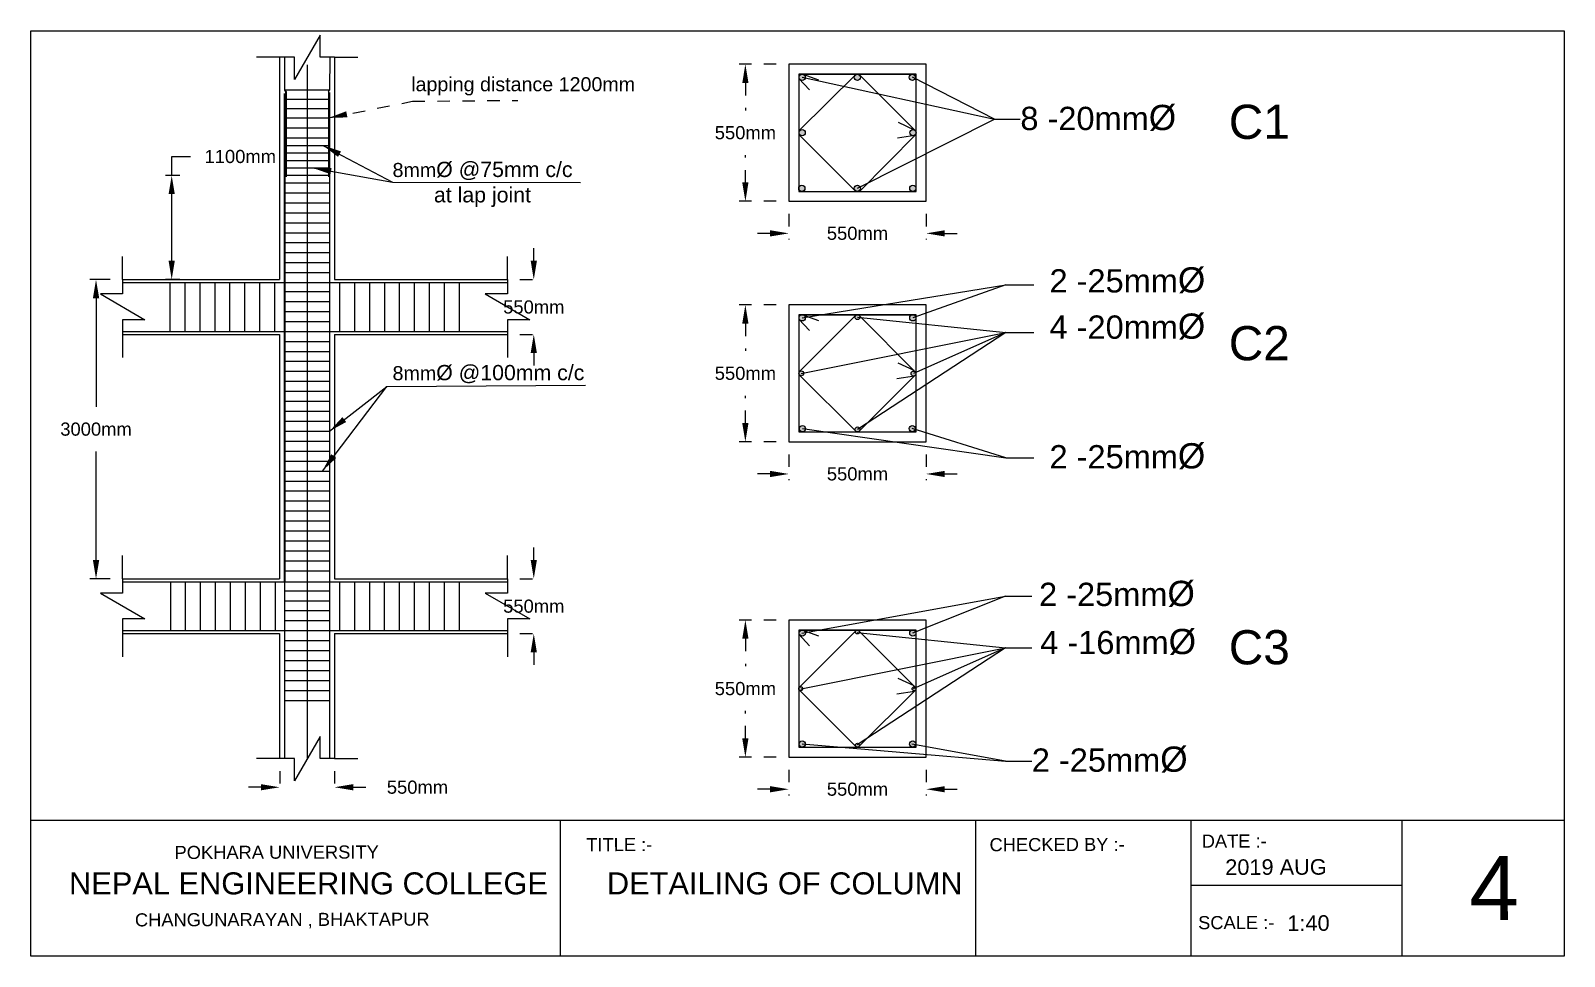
# Model space of a CAD drawing. Header units: metres. Extents: x 3 to 189, y -54 to 67.
# Drawn here: x 72.92 to 85.22, y -40.59 to -33.16 of the extents above; entities that cross this region are included whole.
import ezdxf

# ---------------------------------------------------------------- set-up
doc = ezdxf.new("R2010")
doc.units = ezdxf.units.M
doc.header["$LTSCALE"] = 0.015
doc.header["$MEASUREMENT"] = 0
doc.linetypes.add('ACAD_ISO08W100', pattern=[36, 24, -3, 6, -3])
doc.styles.get("Standard").update_dxf_attribs({"font": 'arial.ttf'})
doc.dimstyles.get("Standard").update_dxf_attribs({"dimscale": 1.005, "dimtxt": 0.105, "dimasz": 0.15, "dimexe": 0.05, "dimexo": 0.1, "dimgap": 0.125, "dimtad": 0, "dimtih": 1, "dimtoh": 1, "dimdec": 4, "dimzin": 0, "dimdsep": 46, "dimtxsty": 'Standard', "dimcen": 0.115, "dimadec": 3, "dimazin": 0, "dimtfac": 1, "dimtdec": 4, "dimtofl": 0, "dimtmove": 0, "dimatfit": 3, "dimfxl": 1, "dimfxlon": 1, "dimtolj": 1, "dimtzin": 0, "dimarcsym": 0})

# ---------------------------------------------------------------- blocks, each defined once
blk = doc.blocks.new('*D108')
at = {"color": 0, "lineweight": -2, "ltscale": 0.01, "transparency": 16777216}
for p, q in [((74.051, -34.323), (74.051, -34.172)), ((74.051, -34.172), (74.202, -34.172)), ((74.117, -34.323), (74.001, -34.323)), ((74.051, -35.008), (74.051, -34.473)), ((74.117, -35.159), (74.001, -35.159))]:
    blk.add_line(p, q, dxfattribs=at)
at = {"color": 0, "ltscale": 0.01, "transparency": 16777216}
for points in [[(74.026, -34.473), (74.076, -34.473), (74.051, -34.323)], [(74.026, -35.008), (74.076, -35.008), (74.051, -35.159)]]:
    blk.add_solid(points, dxfattribs=at)
at = {"layer": 'Defpoints', "color": 0, "ltscale": 0.01, "transparency": 16777216}
for p in [(74.051, -34.323), (74.217, -34.323), (74.217, -35.159)]:
    blk.add_point(p, dxfattribs=at)
at = {"color": 0, "ltscale": 0.01, "transparency": 16777216, "insert": (74.601, -34.172), "char_height": 0.1055, "attachment_point": 5}
blk.add_mtext('\\A1;1100mm', dxfattribs=at)
blk = doc.blocks.new('*D109')
at = {"color": 0, "lineweight": -2, "ltscale": 0.01, "transparency": 16777216}
for p, q in [((73.557, -35.159), (73.394, -35.159)), ((73.444, -35.309), (73.444, -36.179)), ((73.444, -37.408), (73.444, -36.538)), ((73.557, -37.559), (73.394, -37.559))]:
    blk.add_line(p, q, dxfattribs=at)
at = {"color": 0, "ltscale": 0.01, "transparency": 16777216}
for points in [[(73.419, -35.309), (73.47, -35.309), (73.444, -35.159)], [(73.419, -37.408), (73.47, -37.408), (73.444, -37.559)]]:
    blk.add_solid(points, dxfattribs=at)
at = {"layer": 'Defpoints', "color": 0, "ltscale": 0.01, "transparency": 16777216}
for p in [(73.657, -35.159), (73.444, -37.559), (73.657, -37.559)]:
    blk.add_point(p, dxfattribs=at)
at = {"color": 0, "ltscale": 0.01, "transparency": 16777216, "insert": (73.444, -36.359), "char_height": 0.1055, "attachment_point": 5}
blk.add_mtext('\\A1;3000mm', dxfattribs=at)
blk = doc.blocks.new('*D204')
at = {"color": 0, "linetype": 'ACAD_ISO08W100', "lineweight": -2, "ltscale": 0.01, "transparency": 16777216}
for p, q in [((74.917, -39.102), (74.917, -39.281)), ((75.357, -39.102), (75.357, -39.281)), ((74.766, -39.231), (74.615, -39.231)), ((75.507, -39.231), (75.658, -39.231))]:
    blk.add_line(p, q, dxfattribs=at)
at = {"color": 0, "linetype": 'ACAD_ISO08W100', "ltscale": 0.01, "transparency": 16777216}
for points in [[(74.766, -39.206), (74.766, -39.256), (74.917, -39.231)], [(75.507, -39.206), (75.507, -39.256), (75.357, -39.231)]]:
    blk.add_solid(points, dxfattribs=at)
at = {"layer": 'Defpoints', "color": 0, "linetype": 'ACAD_ISO08W100', "ltscale": 0.01, "transparency": 16777216}
for p in [(74.917, -39.001), (75.357, -39.001), (75.357, -39.231)]:
    blk.add_point(p, dxfattribs=at)
at = {"color": 0, "linetype": 'ACAD_ISO08W100', "ltscale": 0.01, "transparency": 16777216, "insert": (76.022, -39.231), "char_height": 0.1055, "attachment_point": 5}
blk.add_mtext('\\A1;550mm', dxfattribs=at)
blk = doc.blocks.new('*D205')
at = {"color": 0, "linetype": 'ACAD_ISO08W100', "lineweight": -2, "ltscale": 0.01, "transparency": 16777216}
for p, q in [((76.955, -37.408), (76.955, -37.257)), ((76.844, -37.559), (77.005, -37.559)), ((76.844, -37.999), (77.005, -37.999)), ((76.955, -38.149), (76.955, -38.3))]:
    blk.add_line(p, q, dxfattribs=at)
at = {"color": 0, "linetype": 'ACAD_ISO08W100', "ltscale": 0.01, "transparency": 16777216}
for points in [[(76.93, -37.408), (76.98, -37.408), (76.955, -37.559)], [(76.93, -38.149), (76.98, -38.149), (76.955, -37.999)]]:
    blk.add_solid(points, dxfattribs=at)
at = {"layer": 'Defpoints', "color": 0, "linetype": 'ACAD_ISO08W100', "ltscale": 0.01, "transparency": 16777216}
for p in [(76.744, -37.559), (76.744, -37.999), (76.955, -37.999)]:
    blk.add_point(p, dxfattribs=at)
at = {"color": 0, "linetype": 'ACAD_ISO08W100', "ltscale": 0.01, "transparency": 16777216, "insert": (76.955, -37.779), "char_height": 0.1055, "attachment_point": 5}
blk.add_mtext('\\A1;550mm', dxfattribs=at)
blk = doc.blocks.new('*D206')
at = {"color": 0, "linetype": 'ACAD_ISO08W100', "lineweight": -2, "ltscale": 0.01, "transparency": 16777216}
for p, q in [((78.9, -33.431), (78.602, -33.431)), ((78.652, -33.582), (78.652, -33.802)), ((78.652, -34.38), (78.652, -34.161)), ((78.9, -34.531), (78.602, -34.531))]:
    blk.add_line(p, q, dxfattribs=at)
at = {"color": 0, "linetype": 'ACAD_ISO08W100', "ltscale": 0.01, "transparency": 16777216}
for points in [[(78.627, -33.582), (78.677, -33.582), (78.652, -33.431)], [(78.627, -34.38), (78.677, -34.38), (78.652, -34.531)]]:
    blk.add_solid(points, dxfattribs=at)
at = {"layer": 'Defpoints', "color": 0, "linetype": 'ACAD_ISO08W100', "ltscale": 0.01, "transparency": 16777216}
for p in [(79.001, -33.431), (78.652, -34.531), (79.001, -34.531)]:
    blk.add_point(p, dxfattribs=at)
at = {"color": 0, "linetype": 'ACAD_ISO08W100', "ltscale": 0.01, "transparency": 16777216, "insert": (78.652, -33.981), "char_height": 0.1055, "attachment_point": 5}
blk.add_mtext('\\A1;550mm', dxfattribs=at)
blk = doc.blocks.new('*D207')
at = {"color": 0, "linetype": 'ACAD_ISO08W100', "lineweight": -2, "ltscale": 0.01, "transparency": 16777216}
for p, q in [((79.001, -34.632), (79.001, -34.838)), ((80.101, -34.632), (80.101, -34.838)), ((78.85, -34.788), (78.699, -34.788)), ((80.251, -34.788), (80.402, -34.788))]:
    blk.add_line(p, q, dxfattribs=at)
at = {"color": 0, "linetype": 'ACAD_ISO08W100', "ltscale": 0.01, "transparency": 16777216}
for points in [[(78.85, -34.763), (78.85, -34.813), (79.001, -34.788)], [(80.251, -34.763), (80.251, -34.813), (80.101, -34.788)]]:
    blk.add_solid(points, dxfattribs=at)
at = {"layer": 'Defpoints', "color": 0, "linetype": 'ACAD_ISO08W100', "ltscale": 0.01, "transparency": 16777216}
for p in [(79.001, -34.531), (80.101, -34.531), (80.101, -34.788)]:
    blk.add_point(p, dxfattribs=at)
at = {"color": 0, "linetype": 'ACAD_ISO08W100', "ltscale": 0.01, "transparency": 16777216, "insert": (79.551, -34.788), "char_height": 0.1055, "attachment_point": 5}
blk.add_mtext('\\A1;550mm', dxfattribs=at)
blk = doc.blocks.new('*D210')
at = {"color": 0, "linetype": 'ACAD_ISO08W100', "lineweight": -2, "ltscale": 0.01, "transparency": 16777216}
for p, q in [((78.9, -35.361), (78.602, -35.361)), ((78.652, -35.512), (78.652, -35.731)), ((78.652, -36.31), (78.652, -36.09)), ((78.9, -36.461), (78.602, -36.461))]:
    blk.add_line(p, q, dxfattribs=at)
at = {"color": 0, "linetype": 'ACAD_ISO08W100', "ltscale": 0.01, "transparency": 16777216}
for points in [[(78.627, -35.512), (78.677, -35.512), (78.652, -35.361)], [(78.627, -36.31), (78.677, -36.31), (78.652, -36.461)]]:
    blk.add_solid(points, dxfattribs=at)
at = {"layer": 'Defpoints', "color": 0, "linetype": 'ACAD_ISO08W100', "ltscale": 0.01, "transparency": 16777216}
for p in [(79.001, -35.361), (78.652, -36.461), (79.001, -36.461)]:
    blk.add_point(p, dxfattribs=at)
at = {"color": 0, "linetype": 'ACAD_ISO08W100', "ltscale": 0.01, "transparency": 16777216, "insert": (78.652, -35.911), "char_height": 0.1055, "attachment_point": 5}
blk.add_mtext('\\A1;550mm', dxfattribs=at)
blk = doc.blocks.new('*D211')
at = {"color": 0, "linetype": 'ACAD_ISO08W100', "lineweight": -2, "ltscale": 0.01, "transparency": 16777216}
for p, q in [((79.001, -36.561), (79.001, -36.768)), ((80.101, -36.561), (80.101, -36.768)), ((78.85, -36.718), (78.699, -36.718)), ((80.251, -36.718), (80.402, -36.718))]:
    blk.add_line(p, q, dxfattribs=at)
at = {"color": 0, "linetype": 'ACAD_ISO08W100', "ltscale": 0.01, "transparency": 16777216}
for points in [[(78.85, -36.693), (78.85, -36.743), (79.001, -36.718)], [(80.251, -36.693), (80.251, -36.743), (80.101, -36.718)]]:
    blk.add_solid(points, dxfattribs=at)
at = {"layer": 'Defpoints', "color": 0, "linetype": 'ACAD_ISO08W100', "ltscale": 0.01, "transparency": 16777216}
for p in [(79.001, -36.461), (80.101, -36.461), (80.101, -36.718)]:
    blk.add_point(p, dxfattribs=at)
at = {"color": 0, "linetype": 'ACAD_ISO08W100', "ltscale": 0.01, "transparency": 16777216, "insert": (79.551, -36.718), "char_height": 0.1055, "attachment_point": 5}
blk.add_mtext('\\A1;550mm', dxfattribs=at)
blk = doc.blocks.new('*D212')
at = {"color": 0, "linetype": 'ACAD_ISO08W100', "lineweight": -2, "ltscale": 0.01, "transparency": 16777216}
for p, q in [((78.9, -37.89), (78.602, -37.89)), ((78.652, -38.04), (78.652, -38.26)), ((78.652, -38.839), (78.652, -38.619)), ((78.9, -38.99), (78.602, -38.99))]:
    blk.add_line(p, q, dxfattribs=at)
at = {"color": 0, "linetype": 'ACAD_ISO08W100', "ltscale": 0.01, "transparency": 16777216}
for points in [[(78.627, -38.04), (78.677, -38.04), (78.652, -37.89)], [(78.627, -38.839), (78.677, -38.839), (78.652, -38.99)]]:
    blk.add_solid(points, dxfattribs=at)
at = {"layer": 'Defpoints', "color": 0, "linetype": 'ACAD_ISO08W100', "ltscale": 0.01, "transparency": 16777216}
for p in [(79.001, -37.89), (78.652, -38.99), (79.001, -38.99)]:
    blk.add_point(p, dxfattribs=at)
at = {"color": 0, "linetype": 'ACAD_ISO08W100', "ltscale": 0.01, "transparency": 16777216, "insert": (78.652, -38.44), "char_height": 0.1055, "attachment_point": 5}
blk.add_mtext('\\A1;550mm', dxfattribs=at)
blk = doc.blocks.new('*D213')
at = {"color": 0, "linetype": 'ACAD_ISO08W100', "lineweight": -2, "ltscale": 0.01, "transparency": 16777216}
for p, q in [((79.001, -39.09), (79.001, -39.297)), ((80.101, -39.09), (80.101, -39.297)), ((78.85, -39.247), (78.699, -39.247)), ((80.251, -39.247), (80.402, -39.247))]:
    blk.add_line(p, q, dxfattribs=at)
at = {"color": 0, "linetype": 'ACAD_ISO08W100', "ltscale": 0.01, "transparency": 16777216}
for points in [[(78.85, -39.222), (78.85, -39.272), (79.001, -39.247)], [(80.251, -39.222), (80.251, -39.272), (80.101, -39.247)]]:
    blk.add_solid(points, dxfattribs=at)
at = {"layer": 'Defpoints', "color": 0, "linetype": 'ACAD_ISO08W100', "ltscale": 0.01, "transparency": 16777216}
for p in [(79.001, -38.99), (80.101, -38.99), (80.101, -39.247)]:
    blk.add_point(p, dxfattribs=at)
at = {"color": 0, "linetype": 'ACAD_ISO08W100', "ltscale": 0.01, "transparency": 16777216, "insert": (79.551, -39.247), "char_height": 0.1055, "attachment_point": 5}
blk.add_mtext('\\A1;550mm', dxfattribs=at)
blk = doc.blocks.new('*D220')
at = {"color": 0, "linetype": 'ACAD_ISO08W100', "lineweight": -2, "ltscale": 0.01, "transparency": 16777216}
for p, q in [((76.955, -35.008), (76.955, -34.857)), ((76.844, -35.159), (77.005, -35.159)), ((76.844, -35.599), (77.005, -35.599)), ((76.955, -35.749), (76.955, -35.9))]:
    blk.add_line(p, q, dxfattribs=at)
at = {"color": 0, "linetype": 'ACAD_ISO08W100', "ltscale": 0.01, "transparency": 16777216}
for points in [[(76.93, -35.008), (76.98, -35.008), (76.955, -35.159)], [(76.93, -35.749), (76.98, -35.749), (76.955, -35.599)]]:
    blk.add_solid(points, dxfattribs=at)
at = {"layer": 'Defpoints', "color": 0, "linetype": 'ACAD_ISO08W100', "ltscale": 0.01, "transparency": 16777216}
for p in [(76.744, -35.159), (76.744, -35.599), (76.955, -35.599)]:
    blk.add_point(p, dxfattribs=at)
at = {"color": 0, "linetype": 'ACAD_ISO08W100', "ltscale": 0.01, "transparency": 16777216, "insert": (76.955, -35.379), "char_height": 0.1055, "attachment_point": 5}
blk.add_mtext('\\A1;550mm', dxfattribs=at)

msp = doc.modelspace()

# ---------------------------------------------------------------- hatches: boundary and pattern name
at = {"ltscale": 0.01}
h = msp.add_hatch(color=256, dxfattribs=at)
h.dxf.hatch_style = 1
h.paths.add_polyline_path([(79.08269, -33.53613, 1), (79.13269, -33.53613, 1)])
h.paths.add_polyline_path([(79.52571, -33.53613, 1), (79.57571, -33.53613, 1)])
h.paths.add_polyline_path([(80.01675, -33.53613, 1), (79.96675, -33.53613, 1)])
h.paths.add_polyline_path([(80.0159, -33.96639), (80.01055, -33.96102, 0.61544192), (79.97071, -33.98113, 0.3854178), (79.99323, -34.00601), (80.00551, -34.00413, 0.30053553), (80.02071, -33.98113, 0.15896214)])
h.paths.add_polyline_path([(79.13244, -33.98113, 1), (79.08244, -33.98113, 1)])
h.paths.add_polyline_path([(79.08071, -34.41879), (79.08071, -34.43347, 0.86105715), (79.1296, -34.42613, 0.86105715)])
h.paths.add_polyline_path([(79.52571, -34.42613, 1), (79.57571, -34.42613, 1)])
h.paths.add_polyline_path([(79.96992, -34.42613, 1), (80.01992, -34.42613, 1)])
h = msp.add_hatch(color=256, dxfattribs=at)
h.dxf.hatch_style = 1
h.paths.add_polyline_path([(79.08246, -35.46588, 1), (79.13246, -35.46588, 1)])
h.paths.add_polyline_path([(79.55578, -35.44088), (79.54563, -35.44088, 0.34092311), (79.53071, -35.46023, 1), (79.57071, -35.46023, 0.34092311)])
h.paths.add_polyline_path([(80.01993, -35.46588, 1), (79.96993, -35.46588, 1)])
h.paths.add_polyline_path([(80.0204, -35.91271, 1), (79.9804, -35.91271, 0.57878088), (80.01047, -35.92999), (80.01767, -35.92279, 0.1329016)])
h.paths.add_polyline_path([(79.08071, -35.91088, 1), (79.12071, -35.91088, 1)])
h.paths.add_polyline_path([(79.13478, -36.35392, 1), (79.08478, -36.35392, 1)])
h.paths.add_polyline_path([(79.53071, -36.36088, 1), (79.57071, -36.36088, 1)])
h.paths.add_polyline_path([(79.96515, -36.35422, 1), (80.01515, -36.35422, 1)])
h = msp.add_hatch(color=256, dxfattribs=at)
h.dxf.hatch_style = 1
h.paths.add_polyline_path([(79.12014, -37.9727), (79.11336, -37.97019, 0.47688792), (79.08317, -37.99465, 1), (79.13317, -37.99465, 0.27440482)])
h.paths.add_polyline_path([(79.56285, -37.97523), (79.56111, -37.9735, 0.64067998), (79.53471, -37.98565, 1), (79.56671, -37.98565, 0.17914646)])
h.paths.add_polyline_path([(80.02001, -37.99465, 1), (79.97001, -37.99465, 1)])
h.paths.add_polyline_path([(80.02071, -38.44626), (80.02071, -38.43612, 0.85044062), (79.98953, -38.44119, 0.85044062)])
h.paths.add_polyline_path([(79.08744, -38.42719), (79.08367, -38.43098, 0.15531129), (79.08073, -38.44023, 1), (79.11273, -38.44023, 0.60954919)])
h.paths.add_polyline_path([(79.08281, -38.88377, 1), (79.13281, -38.88377, 1)])
h.paths.add_polyline_path([(79.53471, -38.89379, 0.37653922), (79.54863, -38.90965), (79.55278, -38.90965, 0.13790987), (79.56075, -38.90624), (79.56311, -38.90389, 0.17253534), (79.56671, -38.89379, 1)])
h.paths.add_polyline_path([(80.01875, -38.88427, 1), (79.96875, -38.88427, 1)])

# ---------------------------------------------------------------- linework, layer by layer
at = {"linetype": 'Continuous'}
for p, q in [((75.24085, -33.19743), (75.03472, -33.55472)), ((75.24085, -33.37607), (75.24085, -33.19743)), ((75.03472, -33.37607), (74.73085, -33.37607)), ((74.91661, -33.37607), (74.91661, -35.15851)), ((74.95661, -33.37607), (74.95661, -33.64042)), ((75.03472, -33.55472), (75.03472, -33.37607)), ((75.35661, -33.37607), (75.24085, -33.37607)), ((75.31852, -33.37607), (75.31661, -33.64042)), ((75.35661, -33.37607), (75.35661, -35.15851)), ((75.35661, -33.37607), (75.54261, -33.37607)), ((74.95661, -33.63751), (75.31663, -33.63739)), ((75.30781, -33.64892), (75.31661, -33.64042)), ((75.30781, -33.64892), (75.30781, -34.33408)), ((75.31661, -33.65743), (75.31661, -37.58251)), ((74.96553, -33.71251), (75.30781, -33.71251)), ((74.96553, -33.78751), (75.30781, -33.78751)), ((74.96553, -33.86251), (75.30781, -33.86251)), ((74.96553, -33.94251), (75.30781, -33.94251)), ((74.96553, -34.02251), (75.30781, -34.02251)), ((74.96553, -34.08251), (75.30781, -34.08251)), ((74.96553, -34.14251), (75.30781, -34.14251)), ((74.96553, -34.20251), (75.30781, -34.20251)), ((74.96553, -34.26251), (75.30781, -34.26251)), ((74.95661, -34.38251), (75.31661, -34.38251)), ((74.96553, -34.32251), (75.30781, -34.32251)), ((74.95661, -34.46251), (75.31661, -34.46251)), ((74.95661, -34.54251), (75.31661, -34.54251)), ((74.95661, -34.62251), (75.31661, -34.62251)), ((74.95661, -34.70251), (75.31661, -34.70251)), ((74.95661, -34.78251), (75.31661, -34.78251)), ((74.95661, -34.86251), (75.31661, -34.86251)), ((73.65739, -35.15851), (73.65739, -34.97251)), ((74.95661, -34.94251), (75.31661, -34.94251)), ((74.95661, -35.02251), (75.31661, -35.02251)), ((76.74368, -35.15851), (76.74368, -34.97251)), ((73.65739, -35.15851), (74.91661, -35.15851)), ((73.65739, -35.15851), (73.65739, -35.27427)), ((74.95661, -35.10251), (75.31661, -35.10251)), ((75.35661, -35.15851), (76.74368, -35.15851)), ((76.74368, -35.15851), (76.74368, -35.27427)), ((73.65739, -35.27427), (73.47875, -35.27427)), ((73.47875, -35.27427), (73.83604, -35.48039)), ((73.65739, -35.18251), (76.74368, -35.18251)), ((74.03574, -35.18251), (74.03574, -35.57451)), ((74.15574, -35.18251), (74.15574, -35.57451)), ((74.27574, -35.18251), (74.27574, -35.57451)), ((74.39574, -35.18251), (74.39574, -35.57451)), ((74.39574, -35.18251), (74.39574, -35.57451)), ((74.51574, -35.18251), (74.51574, -35.57451)), ((74.63574, -35.18251), (74.63574, -35.57451)), ((74.75574, -35.18251), (74.75574, -35.57451)), ((74.87574, -35.18251), (74.87574, -35.57451)), ((74.95661, -35.18251), (75.31661, -35.18251)), ((74.95661, -35.18251), (74.95661, -35.57451)), ((74.95661, -35.25451), (75.31661, -35.25451)), ((75.31661, -35.18251), (75.31661, -35.57451)), ((75.39661, -35.18251), (75.39661, -35.57451)), ((75.51661, -35.18251), (75.51661, -35.57451)), ((75.63661, -35.18251), (75.63661, -35.57451)), ((75.75661, -35.18251), (75.75661, -35.57451)), ((75.87661, -35.18251), (75.87661, -35.57451)), ((75.99661, -35.18251), (75.99661, -35.57451)), ((76.11661, -35.18251), (76.11661, -35.57451)), ((76.23661, -35.18251), (76.23661, -35.57451)), ((76.35661, -35.18251), (76.35661, -35.57451)), ((76.74368, -35.27427), (76.56504, -35.27427)), ((76.56504, -35.27427), (76.92233, -35.48039)), ((74.95661, -35.33451), (75.31661, -35.33451)), ((74.95661, -35.41451), (75.31661, -35.41451)), ((73.65739, -35.48039), (73.65739, -35.78427)), ((73.83604, -35.48039), (73.65739, -35.48039)), ((74.95661, -35.49451), (75.31661, -35.49451)), ((76.74368, -35.48039), (76.74368, -35.78427)), ((76.92233, -35.48039), (76.74368, -35.48039)), ((73.65739, -35.57451), (76.74368, -35.57451)), ((73.65739, -35.59851), (74.91661, -35.59851)), ((74.91661, -35.59851), (74.91661, -37.55851)), ((74.95661, -35.57451), (75.31661, -35.57451)), ((74.95661, -35.65451), (75.31661, -35.65451)), ((75.35661, -35.59851), (75.35661, -37.55851)), ((75.35661, -35.59851), (76.74368, -35.59851)), ((74.95661, -35.73451), (75.31661, -35.73451)), ((74.95661, -35.81451), (75.31661, -35.81451)), ((74.95661, -35.89451), (75.31661, -35.89451)), ((74.95661, -35.97451), (75.31661, -35.97451)), ((74.95661, -36.05451), (75.31661, -36.05451)), ((74.95661, -36.13451), (75.31661, -36.13451)), ((74.95661, -36.21451), (75.31661, -36.21451)), ((74.95661, -36.29451), (75.31661, -36.29451)), ((74.95661, -36.37451), (75.31661, -36.37451)), ((74.95661, -36.45451), (75.31661, -36.45451)), ((74.95661, -36.53451), (75.31661, -36.53451)), ((74.95661, -36.61451), (75.31661, -36.61451)), ((74.95661, -36.69451), (75.31661, -36.69451)), ((74.95661, -36.77451), (75.31661, -36.77451)), ((74.95661, -36.85451), (75.31661, -36.85451)), ((74.95661, -36.93451), (75.31661, -36.93451)), ((74.95661, -37.01451), (75.31661, -37.01451)), ((74.95661, -37.09451), (75.31661, -37.09451)), ((74.95661, -37.17451), (75.31661, -37.17451)), ((74.95661, -37.25451), (75.31661, -37.25451)), ((73.65739, -37.55851), (73.65739, -37.37251)), ((74.95661, -37.33451), (75.31661, -37.33451)), ((76.74368, -37.55851), (76.74368, -37.37251)), ((74.95661, -37.41451), (75.31661, -37.41451)), ((74.95661, -37.49451), (75.31661, -37.49451)), ((73.65739, -37.55851), (74.91661, -37.55851)), ((73.65739, -37.55851), (73.65739, -37.67427)), ((73.65739, -37.58251), (76.74368, -37.58251)), ((74.04028, -37.58251), (74.04028, -37.97451)), ((74.16028, -37.58251), (74.16028, -37.97451)), ((74.28028, -37.58251), (74.28028, -37.97451)), ((74.40028, -37.58251), (74.40028, -37.97451)), ((74.40028, -37.58251), (74.40028, -37.97451)), ((74.52028, -37.58251), (74.52028, -37.97451)), ((74.64028, -37.58251), (74.64028, -37.97451)), ((74.76028, -37.58251), (74.76028, -37.97451)), ((74.88028, -37.58251), (74.88028, -37.97451)), ((74.95661, -37.58251), (75.31661, -37.58251)), ((74.95661, -37.58251), (74.95661, -39.00148)), ((75.31661, -37.58251), (75.31661, -39.00148)), ((75.35661, -37.55851), (76.74368, -37.55851)), ((75.35661, -37.55851), (76.74368, -37.55851)), ((75.39613, -37.58251), (75.39613, -37.97451)), ((75.51613, -37.58251), (75.51613, -37.97451)), ((75.63613, -37.58251), (75.63613, -37.97451)), ((75.75613, -37.58251), (75.75613, -37.97451)), ((75.87613, -37.58251), (75.87613, -37.97451)), ((75.99613, -37.58251), (75.99613, -37.97451)), ((76.11613, -37.58251), (76.11613, -37.97451)), ((76.23613, -37.58251), (76.23613, -37.97451)), ((76.35613, -37.58251), (76.35613, -37.97451)), ((76.74368, -37.55851), (76.74368, -37.67427)), ((73.65739, -37.67427), (73.47875, -37.67427)), ((73.47875, -37.67427), (73.83604, -37.88039)), ((74.95661, -37.65451), (75.31661, -37.65451)), ((74.95661, -37.73451), (75.31661, -37.73451)), ((76.74368, -37.67427), (76.56504, -37.67427)), ((76.56504, -37.67427), (76.92233, -37.88039)), ((73.65739, -37.88039), (73.65739, -38.18427)), ((73.83604, -37.88039), (73.65739, -37.88039)), ((74.95661, -37.81451), (75.31661, -37.81451)), ((76.74368, -37.88039), (76.74368, -38.18427)), ((76.92233, -37.88039), (76.74368, -37.88039)), ((73.65739, -37.97451), (76.74368, -37.97451)), ((73.65739, -37.99851), (74.91661, -37.99851)), ((74.91661, -37.99851), (74.91661, -39.00148)), ((74.95661, -37.89451), (75.31661, -37.89451)), ((74.95661, -37.97451), (75.31661, -37.97451)), ((75.35661, -37.99851), (76.74368, -37.99851)), ((75.35661, -37.99851), (75.35661, -39.00148)), ((74.95661, -38.05451), (75.31661, -38.05451)), ((74.95661, -38.13451), (75.31661, -38.13451)), ((74.95661, -38.21451), (75.31661, -38.21451)), ((74.95661, -38.29451), (75.31661, -38.29451)), ((74.95661, -38.37451), (75.31661, -38.37451)), ((74.95661, -38.45451), (75.31661, -38.45451)), ((74.95661, -38.53451), (75.31661, -38.53451)), ((75.24085, -38.82284), (75.03472, -39.18013)), ((75.24085, -39.00148), (75.24085, -38.82284)), ((75.03472, -39.00148), (74.73085, -39.00148)), ((75.03472, -39.18013), (75.03472, -39.00148)), ((75.35661, -39.00148), (75.24085, -39.00148)), ((75.35661, -39.00148), (75.54261, -39.00148)), ((72.92004, -39.49562), (85.22004, -39.49562)), ((77.16619, -39.49562), (77.16619, -40.5872)), ((80.49707, -39.49562), (80.49707, -40.5872)), ((82.22437, -39.49562), (82.22437, -40.5872)), ((82.22437, -39.49562), (82.22437, -40.01702)), ((83.91739, -39.49562), (83.91739, -40.5872)), ((82.22437, -40.01702), (83.91739, -40.01702))]:
    msp.add_line(p, q, dxfattribs=at)
at = {"ltscale": 0.01}
for p, q in [((75.14034, -38.99707), (75.14034, -33.43731)), ((79.53953, -33.51113), (79.08071, -33.96484)), ((79.08071, -33.54481), (79.16678, -33.63703)), ((79.10769, -33.53613), (80.65085, -33.87283)), ((79.11257, -33.51113), (79.23867, -33.55779)), ((80.02071, -33.97123), (79.5631, -33.51113)), ((80.65085, -33.87283), (79.99175, -33.53613)), ((79.55071, -34.42613), (80.65085, -33.87283)), ((80.00857, -33.95902), (79.88102, -33.89989)), ((80.65085, -33.87283), (80.85475, -33.87283)), ((79.08071, -33.99629), (79.5367, -34.45113)), ((79.56685, -34.45113), (80.02071, -33.99304)), ((80.01047, -34.00337), (79.87082, -34.02474)), ((79.55071, -34.45113), (79.55071, -34.45113)), ((79.10746, -35.46588), (80.74021, -35.20115)), ((80.74021, -35.20115), (79.99493, -35.46588)), ((80.74021, -35.20115), (80.9656, -35.20115)), ((79.00071, -35.36088), (79.00071, -36.46088)), ((79.08071, -35.44088), (80.02071, -35.44088)), ((79.54098, -35.44088), (79.08071, -35.90234)), ((79.08071, -35.47502), (79.1661, -35.56678)), ((79.11188, -35.44088), (79.23799, -35.48754)), ((79.55071, -35.46023), (80.74021, -35.58327)), ((80.01767, -35.90098), (79.56006, -35.44088)), ((80.02071, -36.38088), (80.02071, -35.44088)), ((79.10071, -35.91088), (80.74021, -35.58327)), ((80.74021, -35.58327), (79.55071, -36.36088)), ((80.74021, -35.58327), (80.0004, -35.91271)), ((80.74021, -35.58327), (80.9656, -35.58327)), ((80.00553, -35.88877), (79.87798, -35.82964)), ((79.08071, -35.91992), (79.54234, -36.38088)), ((79.55929, -36.38088), (80.01767, -35.92279)), ((80.00744, -35.93312), (79.86778, -35.95449)), ((79.10978, -36.35392), (80.74021, -36.58742)), ((80.74021, -36.58742), (79.99015, -36.35422)), ((80.74021, -36.58742), (80.9656, -36.58742)), ((79.1055, -37.99574), (80.73825, -37.69768)), ((80.73825, -37.69768), (79.99297, -37.99574)), ((80.73825, -37.69768), (80.94933, -37.69768)), ((79.54383, -37.96965), (79.08071, -38.43395)), ((79.08071, -38.00378), (79.1661, -38.09555)), ((79.11188, -37.96965), (79.23799, -38.0163)), ((79.54874, -37.99008), (80.73825, -38.11312)), ((80.01767, -38.42974), (79.55726, -37.96965)), ((80.10071, -38.98965), (80.10071, -37.88965)), ((79.09874, -38.44074), (80.73825, -38.11312)), ((80.73825, -38.11312), (79.54874, -38.89074)), ((80.73825, -38.11312), (79.99844, -38.44256)), ((80.73825, -38.11312), (80.94933, -38.11312)), ((80.00553, -38.41754), (79.87798, -38.35841)), ((79.08071, -38.4469), (79.5439, -38.90965)), ((79.55732, -38.90965), (80.01767, -38.45156)), ((80.00744, -38.46189), (79.86778, -38.48326)), ((79.10781, -38.88377), (80.73825, -39.02258)), ((80.73825, -39.02258), (79.98819, -38.88407)), ((80.73825, -39.02258), (80.94933, -39.02258))]:
    msp.add_line(p, q, dxfattribs=at)
for p, q in [((79.08071, -33.51113), (80.02071, -33.51113)), ((79.08071, -35.44088), (80.02071, -35.44088)), ((79.08071, -37.96965), (80.02071, -37.96965))]:
    msp.add_line(p, q)
at = {"linetype": 'Continuous', "lineweight": 35}
for p, q in [((74.95661, -33.64042), (74.96553, -33.64892)), ((74.95661, -33.66608), (74.95661, -37.58251)), ((74.96553, -33.64892), (74.96553, -34.33408))]:
    msp.add_line(p, q, dxfattribs=at)
at = {"linetype": 'Continuous'}
msp.add_lwpolyline([(72.92004, -33.1622), (85.22004, -33.1622), (85.22004, -40.5872), (72.92004, -40.5872)], close=True, dxfattribs=at)
for points in [[(79.00071, -34.53113), (80.10071, -34.53113), (80.10071, -33.43113), (79.00071, -33.43113)], [(79.08071, -34.45113), (80.02071, -34.45113), (80.02071, -33.51113), (79.08071, -33.51113)], [(79.00071, -36.46088), (80.10071, -36.46088), (80.10071, -35.36088), (79.00071, -35.36088)], [(79.08071, -36.38088), (80.02071, -36.38088), (80.02071, -35.44088), (79.08071, -35.44088)], [(79.00071, -38.98965), (80.10071, -38.98965), (80.10071, -37.88965), (79.00071, -37.88965)], [(79.08071, -38.90965), (80.02071, -38.90965), (80.02071, -37.96965), (79.08071, -37.96965)]]:
    msp.add_lwpolyline(points, close=True)
at = {"ltscale": 0.01}
for centre, radius in [((79.10769, -33.53613), 0.025), ((79.55071, -33.53613), 0.025), ((79.99175, -33.53613), 0.025), ((79.10744, -33.98113), 0.025), ((79.99571, -33.98113), 0.025), ((79.1046, -34.42613), 0.025), ((79.55071, -34.42613), 0.025), ((79.99492, -34.42613), 0.025), ((79.10746, -35.46588), 0.025), ((79.55071, -35.46023), 0.02), ((79.99493, -35.46588), 0.025), ((79.10071, -35.91088), 0.02), ((80.0004, -35.91271), 0.02), ((79.10978, -36.35392), 0.025), ((79.55071, -36.36088), 0.02), ((79.99015, -36.35422), 0.025), ((79.10817, -37.99465), 0.025), ((79.55071, -37.98565), 0.016), ((79.99501, -37.99465), 0.025), ((79.09673, -38.44023), 0.016), ((80.00553, -38.44119), 0.016), ((79.10781, -38.88377), 0.025), ((79.99375, -38.88427), 0.025), ((79.55071, -38.89379), 0.016)]:
    msp.add_circle(centre, radius, dxfattribs=at)

# ---------------------------------------------------------------- texts
at = {"linetype": 'Continuous'}
for s, height, p in [('C1', 0.274139, (82.52923, -34.03063)), ('C2', 0.274139, (82.52923, -35.8066)), ('C3', 0.274139, (82.52923, -38.24575)), ('POKHARA UNIVERSITY', 0.105, (74.07414, -39.80663)), ('TITLE :-', 0.105, (77.37584, -39.74428)), ('CHECKED BY :-', 0.105, (80.61013, -39.74428)), ('DATE :-', 0.105, (82.31187, -39.71568)), ('2019 AUG ', 0.124819, (82.5006, -39.93432)), ('4', 0.51264, (84.4591, -40.29531)), ('CHANGUNARAYAN , BHAKTAPUR', 0.105, (73.75624, -40.3472)), ('SCALE :-', 0.105, (82.28314, -40.3696)), ('1:40', 0.124819, (82.99865, -40.38314))]:
    msp.add_text(s, height=height, rotation=0.15, dxfattribs=at).set_placement(p)
at = {"linetype": 'Continuous', "attachment_point": 1}
for s, width, gutter_width, insert, char_height in [('lapping distance 1200mm', 2.0186148, 0.5641, (75.97179, -33.53537), 0.1128194), ('8 -20mm{\\H1.08333x;Ø}', 1.6036248, 0.93411, (80.85758, -33.75721), 0.1868214), ('8mm{\\H1.08333x;Ø @75mm c/c\\P       at lap joint}', 2.0186148, 0.5641, (75.8223, -34.21386), 0.1128194), ('2 -25mm{\\H1.08333x;Ø}', 1.6036248, 0.93411, (81.09123, -35.05996), 0.1868214), ('4 -20mm{\\H1.08333x;Ø}', 1.6036248, 0.93411, (81.09123, -35.43093), 0.1868214), ('8mm{\\H1.08333x;Ø @100mm c/c}', 2.0186148, 0.5641, (75.8223, -35.84373), 0.1128194), ('2 -25mm{\\H1.08333x;Ø}', 1.6036248, 0.93411, (81.09123, -36.47108), 0.1868214), ('2 -25mm{\\H1.08333x;Ø}', 1.6036248, 0.93411, (81.00746, -37.57486), 0.1868214), ('4 -16mm{\\H1.08333x;Ø}', 1.6036248, 0.93411, (81.01717, -37.96078), 0.1868214), ('2 -25mm{\\H1.08333x;Ø}', 1.6036248, 0.93411, (80.94933, -38.90419), 0.1868214), ('NEPAL ENGINEERING COLLEGE', 7.6490582, 0.8836, (73.22763, -39.91355), 0.1767205), ('DETAILING OF COLUMN', 7.6490582, 0.8836, (77.54133, -39.91355), 0.1767205)]:
    msp.add_mtext_dynamic_manual_height_columns(s, width=width, gutter_width=gutter_width, heights=[0], dxfattribs=dict(at, insert=insert, char_height=char_height))

# ---------------------------------------------------------------- dimensions: what is measured, and where the dimension line sits
at = {"linetype": 'ACAD_ISO08W100', "ltscale": 0.01}
for base, p1, p2, picture, middle in [((78.65208, -34.53113), (79.00071, -33.43113), (79.00071, -34.53113), '*D206', (78.65208, -33.98113)), ((76.9552, -35.59851), (76.74368, -35.15851), (76.74368, -35.59851), '*D220', (76.9552, -35.37851)), ((78.65208, -36.46088), (79.00071, -35.36088), (79.00071, -36.46088), '*D210', (78.65208, -35.91088)), ((76.9552, -37.99851), (76.74368, -37.55851), (76.74368, -37.99851), '*D205', (76.9552, -37.77851)), ((78.65208, -38.98965), (79.00071, -37.88965), (79.00071, -38.98965), '*D212', (78.65208, -38.43965))]:
    dim = msp.add_linear_dim(base=base, p1=p1, p2=p2, angle=90, text='550mm', dimstyle='Standard', override={"dimpost": 'm'}, dxfattribs=at)
    dim.commit()
    dim.dimension.update_dxf_attribs({"geometry": picture, "text_midpoint": middle})
at = {"ltscale": 0.01}
for base, p1, p2, text, picture, middle in [((74.05079, -34.32251), (74.21717, -35.15851), (74.21717, -34.32251), '1100mm', '*D108', (74.60116, -34.17176)), ((73.44443, -37.55851), (73.65739, -35.15851), (73.65739, -37.55851), '3000mm', '*D109', (73.44443, -36.35851))]:
    dim = msp.add_linear_dim(base=base, p1=p1, p2=p2, angle=90, text=text, dimstyle='Standard', override={"dimpost": 'm'}, dxfattribs=at)
    dim.commit()
    dim.dimension.update_dxf_attribs({"geometry": picture, "text_midpoint": middle})
at = {"linetype": 'ACAD_ISO08W100', "ltscale": 0.01}
for base, p1, p2, picture, middle in [((80.10071, -34.78813), (79.00071, -34.53113), (80.10071, -34.53113), '*D207', (79.55071, -34.78813)), ((80.10071, -36.71788), (79.00071, -36.46088), (80.10071, -36.46088), '*D211', (79.55071, -36.71788)), ((80.10071, -39.24665), (79.00071, -38.98965), (80.10071, -38.98965), '*D213', (79.55071, -39.24665)), ((75.35661, -39.23099), (74.91661, -39.00148), (75.35661, -39.00148), '*D204', (76.02171, -39.23099))]:
    dim = msp.add_linear_dim(base=base, p1=p1, p2=p2, text='550mm', dimstyle='Standard', override={"dimpost": 'm'}, dxfattribs=at)
    dim.commit()
    dim.dimension.update_dxf_attribs({"geometry": picture, "text_midpoint": middle})

# ---------------------------------------------------------------- leaders
msp.add_leader([(75.30781, -33.86251), (75.98241, -33.72901), (76.8264, -33.7211)], dimstyle='Standard', override={"dimgap": 0.125, "dimtad": 0}, dxfattribs=at)
at = {"ltscale": 0.01}
for points in [[(75.26366, -34.08251), (75.8223, -34.37651), (77.33071, -34.3802)], [(75.18029, -34.26251), (75.8223, -34.37651)], [(75.2596, -36.69451), (75.77568, -36.01601)], [(75.31661, -36.37451), (75.77568, -36.01601), (77.37046, -36.00642)]]:
    msp.add_leader(points, dimstyle='Standard', override={"dimgap": 0.125, "dimtad": 0}, dxfattribs=at)

doc.saveas('drawing.dxf')
